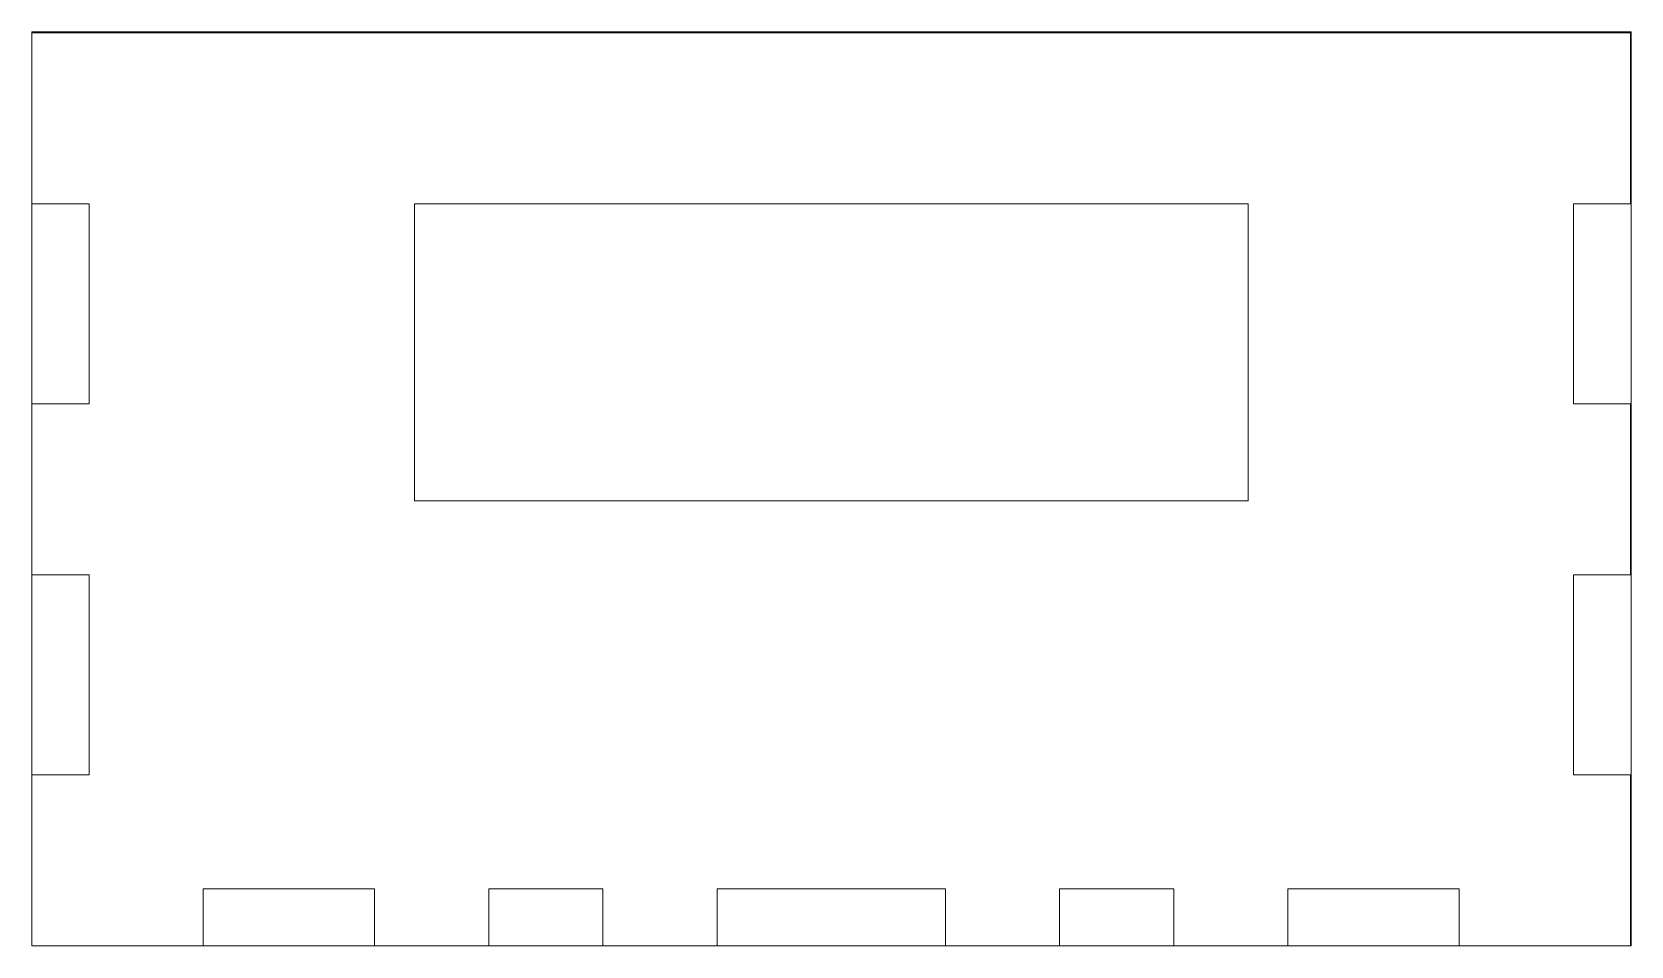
# Model space of a CAD drawing. Header units: millimetres. Extents: x -71 to 69, y -37 to 43.
import ezdxf

# ---------------------------------------------------------------- set-up
doc = ezdxf.new("R2010")
doc.units = ezdxf.units.MM
picture_1 = doc.add_image_def('image1.png', size_in_pixel=(397, 227))

msp = doc.modelspace()

# ---------------------------------------------------------------- linework, layer by layer
at = {"color": 1, "linetype": 'Continuous', "lineweight": 0}
for p, q in [((-70.96, 42.82), (-70.96, 27.82)), ((-70.96, 42.82), (69.04, 42.82)), ((69.04, 42.82), (69.04, 27.82)), ((-65.96, 27.82), (-70.96, 27.82)), ((-65.96, 27.82), (-65.96, 10.32)), ((-37.46, 27.82), (35.54, 27.82)), ((-37.46, 1.82), (-37.46, 27.82)), ((35.54, 1.82), (35.54, 27.82)), ((64.04, 27.82), (69.04, 27.82)), ((64.04, 27.82), (64.04, 10.32)), ((-70.96, -4.68), (-70.96, 10.32)), ((-65.96, 10.32), (-70.96, 10.32)), ((69.04, 10.32), (64.04, 10.32)), ((69.04, -4.68), (69.04, 10.32)), ((-37.46, 1.82), (35.54, 1.82)), ((-65.96, -4.68), (-70.96, -4.68)), ((-65.96, -4.68), (-65.96, -22.18)), ((69.04, -4.68), (64.04, -4.68)), ((64.04, -4.68), (64.04, -22.18)), ((-70.96, -37.18), (-70.96, -22.18)), ((-65.96, -22.18), (-70.96, -22.18)), ((69.04, -22.18), (64.04, -22.18)), ((69.04, -37.18), (69.04, -22.18)), ((-55.96, -32.18), (-40.96, -32.18)), ((-55.96, -37.18), (-55.96, -32.18)), ((-40.96, -37.18), (-40.96, -32.18)), ((-30.96, -32.18), (-20.96, -32.18)), ((-30.96, -37.18), (-30.96, -32.18)), ((-20.96, -32.18), (-20.96, -37.18)), ((-10.96, -32.18), (9.04, -32.18)), ((-10.96, -32.18), (-10.96, -37.18)), ((9.04, -32.18), (9.04, -37.18)), ((19.04, -32.18), (29.04, -32.18)), ((19.04, -32.18), (19.04, -37.18)), ((29.04, -32.18), (29.04, -37.18)), ((54.04, -32.18), (39.04, -32.18)), ((39.04, -37.18), (39.04, -32.18)), ((54.04, -37.18), (54.04, -32.18)), ((-70.96, -37.18), (-55.96, -37.18)), ((-40.96, -37.18), (-30.96, -37.18)), ((-20.96, -37.18), (-10.96, -37.18)), ((9.04, -37.18), (19.04, -37.18)), ((29.04, -37.18), (39.04, -37.18)), ((69.04, -37.18), (54.04, -37.18))]:
    msp.add_line(p, q, dxfattribs=at)

# ---------------------------------------------------------------- pictures from other files: only their frames are drawn
at = {"color": 1, "lineweight": 0}
image = msp.add_image(picture_1, insert=(-70.96, -37.18), size_in_units=(140.04, 80.07), dxfattribs=dict(at, contrast=100))
image.dxf.flags = 7

doc.saveas('drawing.dxf')
